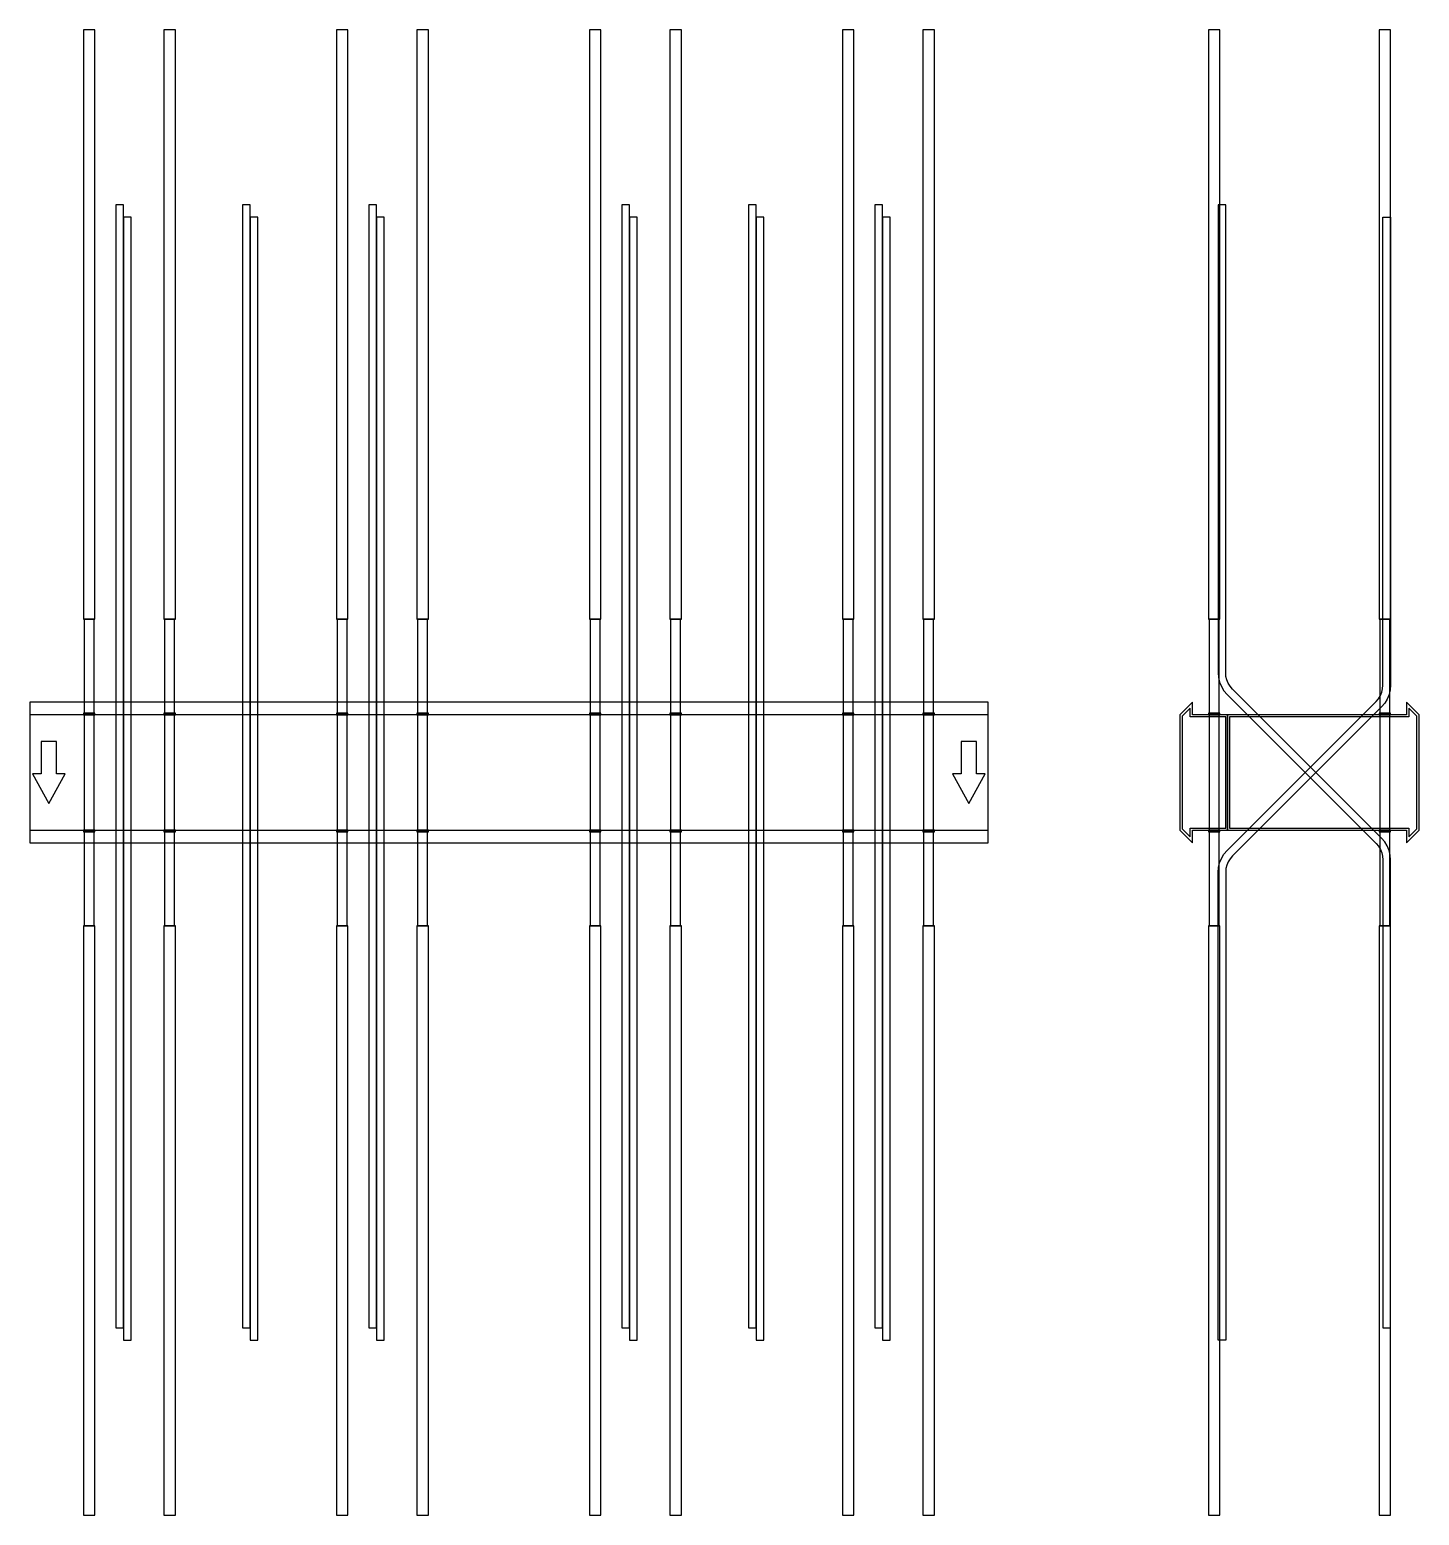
# Model space of a CAD drawing. Extents: x 0 to 1450, y -775 to 775.
import ezdxf

# ---------------------------------------------------------------- set-up
doc = ezdxf.new("R2010")
doc.units = 0
doc.layers.add('Halfen', color=7, linetype='CONTINUOUS')

msp = doc.modelspace()

# ---------------------------------------------------------------- linework, layer by layer
at = {"layer": 'Halfen', "color": 7}
for points in [[(68, 160), (68, 775), (56, 775), (56, 160)], [(152, 160), (152, 775), (140, 775), (140, 160)], [(332, 160), (332, 775), (320, 775), (320, 160)], [(416, 160), (416, 775), (404, 775), (404, 160)], [(596, 160), (596, 775), (584, 775), (584, 160)], [(680, 160), (680, 775), (668, 775), (668, 160)], [(860, 160), (860, 775), (848, 775), (848, 160)], [(944, 160), (944, 775), (932, 775), (932, 160)], [(1242, 160), (1242, 775), (1230, 775), (1230, 160)], [(1420, 160), (1420, 775), (1408, 775), (1408, 160)], [(98, -579.398), (98, 592.368), (90, 592.368), (90, -579.398)], [(230, -579.398), (230, 592.368), (222, 592.368), (222, -579.398)], [(362, -579.398), (362, 592.368), (354, 592.368), (354, -579.398)], [(626, -579.398), (626, 592.368), (618, 592.368), (618, -579.398)], [(758, -579.398), (758, 592.368), (750, 592.368), (750, -579.398)], [(890, -579.398), (890, 592.368), (882, 592.368), (882, -579.398)], [(1420, -579.398), (1420, -91.113), (1419.606, -86.107), (1418.434, -81.224), (1416.512, -76.585), (1413.889, -72.304), (1410.627, -68.485), (1255.029, 87.113), (1252.584, 89.976), (1250.616, 93.187), (1249.175, 96.667), (1248.295, 100.329), (1248, 104.083), (1248, 592.368), (1240, 592.368), (1240, 104.083), (1240.394, 99.077), (1241.566, 94.195), (1243.488, 89.556), (1246.111, 85.274), (1249.373, 81.456), (1404.971, -74.142), (1407.416, -77.006), (1409.384, -80.217), (1410.825, -83.696), (1411.705, -87.358), (1412, -91.113), (1412, -579.398)], [(106, -592.368), (106, 579.398), (98, 579.398), (98, -592.368)], [(238, -592.368), (238, 579.398), (230, 579.398), (230, -592.368)], [(370, -592.368), (370, 579.398), (362, 579.398), (362, -592.368)], [(634, -592.368), (634, 579.398), (626, 579.398), (626, -592.368)], [(766, -592.368), (766, 579.398), (758, 579.398), (758, -592.368)], [(898, -592.368), (898, 579.398), (890, 579.398), (890, -592.368)], [(1240, -592.368), (1240, -104.083), (1240.394, -99.077), (1241.566, -94.195), (1243.488, -89.556), (1246.111, -85.274), (1249.373, -81.456), (1404.971, 74.142), (1407.416, 77.006), (1409.384, 80.217), (1410.825, 83.696), (1411.705, 87.358), (1412, 91.113), (1412, 579.398), (1420, 579.398), (1420, 91.113), (1419.606, 86.107), (1418.434, 81.224), (1416.512, 76.585), (1413.889, 72.304), (1410.627, 68.485), (1255.029, -87.113), (1252.584, -89.976), (1250.616, -93.187), (1249.175, -96.667), (1248.295, -100.329), (1248, -104.083), (1248, -592.368)], [(67.25, 62), (67.25, 160), (56.75, 160), (56.75, 62)], [(151.25, 62), (151.25, 160), (140.75, 160), (140.75, 62)], [(331.25, 62), (331.25, 160), (320.75, 160), (320.75, 62)], [(415.25, 62), (415.25, 160), (404.75, 160), (404.75, 62)], [(595.25, 62), (595.25, 160), (584.75, 160), (584.75, 62)], [(679.25, 62), (679.25, 160), (668.75, 160), (668.75, 62)], [(859.25, 62), (859.25, 160), (848.75, 160), (848.75, 62)], [(943.25, 62), (943.25, 160), (932.75, 160), (932.75, 62)], [(1241.25, 62), (1241.25, 160), (1230.75, 160), (1230.75, 62)], [(1419.25, 62), (1419.25, 160), (1408.75, 160), (1408.75, 62)], [(0, -73.5), (1000, -73.5), (1000, 73.5), (0, 73.5)], [(68, 60), (68, 62), (56, 62), (56, 60)], [(152, 60), (152, 62), (140, 62), (140, 60)], [(332, 60), (332, 62), (320, 62), (320, 60)], [(416, 60), (416, 62), (404, 62), (404, 60)], [(596, 60), (596, 62), (584, 62), (584, 60)], [(680, 60), (680, 62), (668, 62), (668, 60)], [(860, 60), (860, 62), (848, 62), (848, 60)], [(944, 60), (944, 62), (932, 62), (932, 60)], [(1250, -60), (1250, 60), (1213.5, 60), (1213.5, 73.5), (1200, 60), (1200, -60), (1213.5, -73.5), (1213.5, -60)], [(1248, -58), (1248, 58), (1211, 58), (1211, 67.25), (1202.5, 58.75), (1202.5, -58.75), (1211, -67.25), (1211, -58)], [(1242, 60), (1242, 62), (1230, 62), (1230, 60)], [(1450, -60), (1450, 60), (1436.5, 73.5), (1436.5, 60), (1250, 60), (1250, -60), (1436.5, -60), (1436.5, -73.5)], [(1447.5, -58.75), (1447.5, 58.75), (1439, 67.25), (1439, 58), (1252, 58), (1252, -58), (1439, -58), (1439, -67.25)], [(1420, 60), (1420, 62), (1408, 62), (1408, 60)], [(0, -60), (1000, -60), (1000, 60), (0, 60)], [(67.25, -60), (67.25, 60), (56.75, 60), (56.75, -60)], [(151.25, -60), (151.25, 60), (140.75, 60), (140.75, -60)], [(331.25, -60), (331.25, 60), (320.75, 60), (320.75, -60)], [(415.25, -60), (415.25, 60), (404.75, 60), (404.75, -60)], [(595.25, -60), (595.25, 60), (584.75, 60), (584.75, -60)], [(679.25, -60), (679.25, 60), (668.75, 60), (668.75, -60)], [(859.25, -60), (859.25, 60), (848.75, 60), (848.75, -60)], [(943.25, -60), (943.25, 60), (932.75, 60), (932.75, -60)], [(1241.25, -60), (1241.25, 60), (1230.75, 60), (1230.75, -60)], [(1419.25, -60), (1419.25, 60), (1408.75, 60), (1408.75, -60)], [(20, -32.5), (37, -1.5), (28, -1.5), (28, 32.5), (12, 32.5), (12, -1.5), (3, -1.5)], [(980, -32.5), (997, -1.5), (988, -1.5), (988, 32.5), (972, 32.5), (972, -1.5), (963, -1.5)], [(68, -62), (68, -60), (56, -60), (56, -62)], [(67.25, -160), (67.25, -62), (56.75, -62), (56.75, -160)], [(152, -62), (152, -60), (140, -60), (140, -62)], [(151.25, -160), (151.25, -62), (140.75, -62), (140.75, -160)], [(332, -62), (332, -60), (320, -60), (320, -62)], [(331.25, -160), (331.25, -62), (320.75, -62), (320.75, -160)], [(416, -62), (416, -60), (404, -60), (404, -62)], [(415.25, -160), (415.25, -62), (404.75, -62), (404.75, -160)], [(596, -62), (596, -60), (584, -60), (584, -62)], [(595.25, -160), (595.25, -62), (584.75, -62), (584.75, -160)], [(680, -62), (680, -60), (668, -60), (668, -62)], [(679.25, -160), (679.25, -62), (668.75, -62), (668.75, -160)], [(860, -62), (860, -60), (848, -60), (848, -62)], [(859.25, -160), (859.25, -62), (848.75, -62), (848.75, -160)], [(944, -62), (944, -60), (932, -60), (932, -62)], [(943.25, -160), (943.25, -62), (932.75, -62), (932.75, -160)], [(1242, -62), (1242, -60), (1230, -60), (1230, -62)], [(1241.25, -160), (1241.25, -62), (1230.75, -62), (1230.75, -160)], [(1420, -62), (1420, -60), (1408, -60), (1408, -62)], [(1419.25, -160), (1419.25, -62), (1408.75, -62), (1408.75, -160)], [(68, -775), (68, -160), (56, -160), (56, -775)], [(152, -775), (152, -160), (140, -160), (140, -775)], [(332, -775), (332, -160), (320, -160), (320, -775)], [(416, -775), (416, -160), (404, -160), (404, -775)], [(596, -775), (596, -160), (584, -160), (584, -775)], [(680, -775), (680, -160), (668, -160), (668, -775)], [(860, -775), (860, -160), (848, -160), (848, -775)], [(944, -775), (944, -160), (932, -160), (932, -775)], [(1242, -775), (1242, -160), (1230, -160), (1230, -775)], [(1420, -775), (1420, -160), (1408, -160), (1408, -775)]]:
    msp.add_lwpolyline(points, close=True, dxfattribs=at)

doc.saveas('drawing.dxf')
